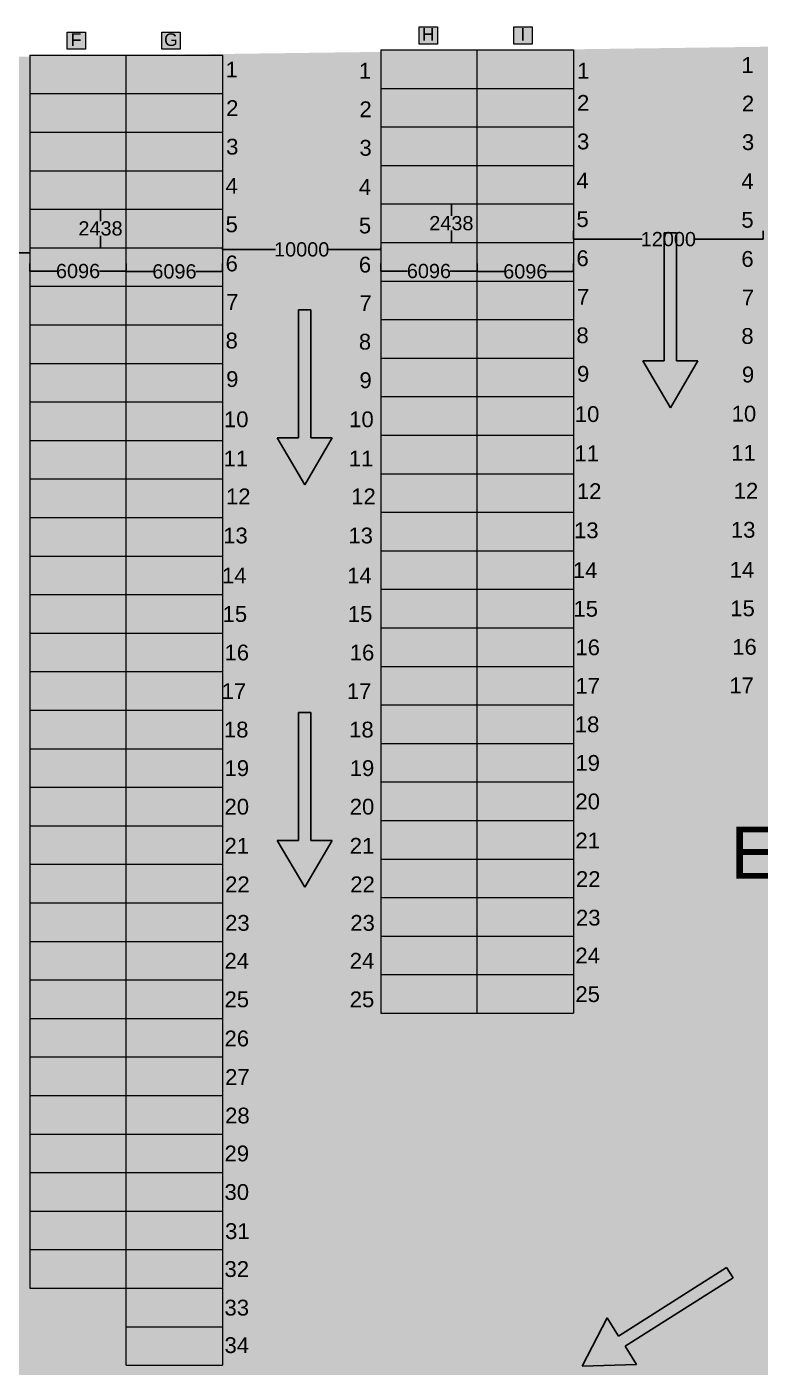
# Model space of a CAD drawing. Header units: inches. Extents: x -1774894 to -657573, y 144736 to 934842.
# Drawn here: x -1109104 to -1062720, y 592973 to 677779 of the extents above; entities that cross this region are included whole.
import ezdxf

# ---------------------------------------------------------------- set-up
doc = ezdxf.new("R2010")
doc.units = ezdxf.units.IN
doc.header["$MEASUREMENT"] = 0
doc.layers.add('A-ANNO-TEXT', color=7, linetype='Continuous')
doc.layers.add('siding cl', color=7, linetype='Continuous')
for name, color, linetype, lineweight in [('Container', 5, 'Continuous', 9), ('grid', 7, 'Continuous', 18), ('IR PROP. DETAILS', 190, 'Continuous', 0)]:
    doc.layers.add(name, color=color, linetype=linetype, lineweight=lineweight)
doc.styles.add('ARIAL', font='arial.ttf')
doc.styles.get("Standard").update_dxf_attribs({"font": 'arial.ttf'})
doc.dimstyles.get("Standard").update_dxf_attribs({"dimtxt": 0.18, "dimasz": 0.18, "dimexe": 0.18, "dimexo": 0.0625, "dimgap": 0.09, "dimtad": 0, "dimtih": 1, "dimtoh": 1, "dimdec": 4, "dimzin": 0, "dimdsep": 46, "dimtxsty": 'Standard', "dimcen": 0.09, "dimadec": 0, "dimazin": 0, "dimtfac": 1, "dimtdec": 4, "dimtofl": 0, "dimtmove": 0, "dimatfit": 3, "dimfxl": 1, "dimtolj": 1, "dimtzin": 0, "dimarcsym": 0})

# ---------------------------------------------------------------- blocks, each defined once
blk = doc.blocks.new('XZCZXDC')
at = {"layer": 'IR PROP. DETAILS'}
h = blk.add_hatch(color=256, dxfattribs=at)
h.set_gradient(color1=(96, 92, 93), color2=(117, 112, 114), one_color=1, tint=0.45, name='CYLINDER')
h.paths.add_polyline_path([(-17331, 724408), (-17331, 723057), (-25422, 723057), (-25422, 722286), (-17331, 722286), (-17331, 720935), (-14360, 722671)])
at = {"layer": 'siding cl'}
for p, q in [((-17331, 724408), (-17331, 723057)), ((-17331, 723057), (-25422, 723057)), ((-25422, 723057), (-25422, 722286)), ((-17331, 722286), (-25422, 722286)), ((-17331, 720935), (-17331, 722286))]:
    blk.add_line(p, q, dxfattribs=at)
for points in [[(-17331, 724408), (-14360, 722671)], [(-17331, 720935), (-14360, 722671)]]:
    blk.add_lwpolyline(points, dxfattribs=at)
blk = doc.blocks.new('*D652')
at = {"layer": 'Defpoints', "color": 0}
for p in [(-1118911, 663469), (-1108911, 663469), (-1108911, 663469)]:
    blk.add_point(p, dxfattribs=at)
at = {"layer": 'grid', "color": 0, "lineweight": -2}
for p, q in [((-1118911, 663469), (-1118911, 663469)), ((-1108911, 663469), (-1108911, 663469))]:
    blk.add_line(p, q, dxfattribs=at)
at = {"layer": 'grid', "lineweight": -2}
for p, q in [((-1118911, 663469), (-1115561, 663469)), ((-1108911, 663469), (-1112262, 663469))]:
    blk.add_line(p, q, dxfattribs=at)
at = {"layer": 'grid'}
for points in [[(-1118911, 663469), (-1118911, 663469), (-1118911, 663469)], [(-1108911, 663469), (-1108911, 663469), (-1108911, 663469)]]:
    blk.add_solid(points, dxfattribs=at)
at = {"layer": 'grid', "insert": (-1113911, 663469), "char_height": 900, "attachment_point": 5}
blk.add_mtext('\\A1;10000', dxfattribs=at)
blk = doc.blocks.new('*D653')
at = {"layer": 'Defpoints', "color": 0}
for p in [(-1108911, 662800), (-1102815, 662800), (-1102815, 662323)]:
    blk.add_point(p, dxfattribs=at)
at = {"layer": 'grid', "color": 0, "lineweight": -2}
for p, q in [((-1108911, 662800), (-1108911, 662323)), ((-1102815, 662800), (-1102815, 662323))]:
    blk.add_line(p, q, dxfattribs=at)
at = {"layer": 'grid', "lineweight": -2}
for p, q in [((-1108911, 662323), (-1107209, 662323)), ((-1102815, 662323), (-1104517, 662323))]:
    blk.add_line(p, q, dxfattribs=at)
at = {"layer": 'grid'}
for points in [[(-1108911, 662323), (-1108911, 662323), (-1108911, 662323)], [(-1102815, 662323), (-1102815, 662323), (-1102815, 662323)]]:
    blk.add_solid(points, dxfattribs=at)
at = {"layer": 'grid', "insert": (-1105863, 662323), "char_height": 900, "attachment_point": 5}
blk.add_mtext('\\A1;6096', dxfattribs=at)
blk = doc.blocks.new('*D654')
at = {"layer": 'Defpoints', "color": 0}
for p in [(-1102815, 662800), (-1096719, 662800), (-1096719, 662299)]:
    blk.add_point(p, dxfattribs=at)
at = {"layer": 'grid', "color": 0, "lineweight": -2}
for p, q in [((-1102815, 662800), (-1102815, 662299)), ((-1096719, 662800), (-1096719, 662299))]:
    blk.add_line(p, q, dxfattribs=at)
at = {"layer": 'grid', "lineweight": -2}
for p, q in [((-1102815, 662299), (-1101113, 662299)), ((-1096719, 662299), (-1098421, 662299))]:
    blk.add_line(p, q, dxfattribs=at)
at = {"layer": 'grid'}
for points in [[(-1102815, 662299), (-1102815, 662299), (-1102815, 662299)], [(-1096719, 662299), (-1096719, 662299), (-1096719, 662299)]]:
    blk.add_solid(points, dxfattribs=at)
at = {"layer": 'grid', "insert": (-1099767, 662299), "char_height": 900, "attachment_point": 5}
blk.add_mtext('\\A1;6096', dxfattribs=at)
blk = doc.blocks.new('*D655')
at = {"layer": 'Defpoints', "color": 0}
for p in [(-1104444, 666238), (-1104444, 666238), (-1104444, 663800)]:
    blk.add_point(p, dxfattribs=at)
at = {"layer": 'grid', "color": 0, "lineweight": -2}
for p, q in [((-1104444, 666238), (-1104444, 666238)), ((-1104444, 663800), (-1104444, 663800))]:
    blk.add_line(p, q, dxfattribs=at)
at = {"layer": 'grid', "lineweight": -2}
for p, q in [((-1104444, 666238), (-1104444, 665479)), ((-1104444, 663800), (-1104444, 664559))]:
    blk.add_line(p, q, dxfattribs=at)
at = {"layer": 'grid'}
for points in [[(-1104444, 666238), (-1104444, 666238), (-1104444, 666238)], [(-1104444, 663800), (-1104444, 663800), (-1104444, 663800)]]:
    blk.add_solid(points, dxfattribs=at)
at = {"layer": 'grid', "insert": (-1104444, 665019), "char_height": 900, "attachment_point": 5}
blk.add_mtext('\\A1;2438', dxfattribs=at)
blk = doc.blocks.new('*D656')
at = {"layer": 'Defpoints', "color": 0}
for p in [(-1096719, 663800), (-1086719, 663800), (-1086719, 663690)]:
    blk.add_point(p, dxfattribs=at)
at = {"layer": 'grid', "color": 0, "lineweight": -2}
for p, q in [((-1096719, 663800), (-1096719, 663690)), ((-1086719, 663800), (-1086719, 663690))]:
    blk.add_line(p, q, dxfattribs=at)
at = {"layer": 'grid', "lineweight": -2}
for p, q in [((-1096719, 663690), (-1093369, 663690)), ((-1086719, 663690), (-1090070, 663690))]:
    blk.add_line(p, q, dxfattribs=at)
at = {"layer": 'grid'}
for points in [[(-1096719, 663690), (-1096719, 663690), (-1096719, 663690)], [(-1086719, 663690), (-1086719, 663690), (-1086719, 663690)]]:
    blk.add_solid(points, dxfattribs=at)
at = {"layer": 'grid', "insert": (-1091719, 663690), "char_height": 900, "attachment_point": 5}
blk.add_mtext('\\A1;10000', dxfattribs=at)
blk = doc.blocks.new('*D657')
at = {"layer": 'Defpoints', "color": 0}
for p in [(-1086719, 662800), (-1080623, 662800), (-1080623, 662323)]:
    blk.add_point(p, dxfattribs=at)
at = {"layer": 'grid', "color": 0, "lineweight": -2}
for p, q in [((-1086719, 662800), (-1086719, 662323)), ((-1080623, 662800), (-1080623, 662323))]:
    blk.add_line(p, q, dxfattribs=at)
at = {"layer": 'grid', "lineweight": -2}
for p, q in [((-1086719, 662323), (-1085017, 662323)), ((-1080623, 662323), (-1082325, 662323))]:
    blk.add_line(p, q, dxfattribs=at)
at = {"layer": 'grid'}
for points in [[(-1086719, 662323), (-1086719, 662323), (-1086719, 662323)], [(-1080623, 662323), (-1080623, 662323), (-1080623, 662323)]]:
    blk.add_solid(points, dxfattribs=at)
at = {"layer": 'grid', "insert": (-1083671, 662323), "char_height": 900, "attachment_point": 5}
blk.add_mtext('\\A1;6096', dxfattribs=at)
blk = doc.blocks.new('*D658')
at = {"layer": 'Defpoints', "color": 0}
for p in [(-1080623, 662800), (-1074527, 662800), (-1074527, 662299)]:
    blk.add_point(p, dxfattribs=at)
at = {"layer": 'grid', "color": 0, "lineweight": -2}
for p, q in [((-1080623, 662800), (-1080623, 662299)), ((-1074527, 662800), (-1074527, 662299))]:
    blk.add_line(p, q, dxfattribs=at)
at = {"layer": 'grid', "lineweight": -2}
for p, q in [((-1080623, 662299), (-1078921, 662299)), ((-1074527, 662299), (-1076229, 662299))]:
    blk.add_line(p, q, dxfattribs=at)
at = {"layer": 'grid'}
for points in [[(-1080623, 662299), (-1080623, 662299), (-1080623, 662299)], [(-1074527, 662299), (-1074527, 662299), (-1074527, 662299)]]:
    blk.add_solid(points, dxfattribs=at)
at = {"layer": 'grid', "insert": (-1077575, 662299), "char_height": 900, "attachment_point": 5}
blk.add_mtext('\\A1;6096', dxfattribs=at)
blk = doc.blocks.new('*D659')
at = {"layer": 'Defpoints', "color": 0}
for p in [(-1082252, 666569), (-1082252, 666569), (-1082252, 664131)]:
    blk.add_point(p, dxfattribs=at)
at = {"layer": 'grid', "color": 0, "lineweight": -2}
for p, q in [((-1082252, 666569), (-1082252, 666569)), ((-1082252, 664131), (-1082252, 664131))]:
    blk.add_line(p, q, dxfattribs=at)
at = {"layer": 'grid', "lineweight": -2}
for p, q in [((-1082252, 666568), (-1082252, 665810)), ((-1082252, 664131), (-1082252, 664890))]:
    blk.add_line(p, q, dxfattribs=at)
at = {"layer": 'grid'}
for points in [[(-1082252, 666568), (-1082252, 666568), (-1082252, 666569)], [(-1082252, 664131), (-1082252, 664131), (-1082252, 664131)]]:
    blk.add_solid(points, dxfattribs=at)
at = {"layer": 'grid', "insert": (-1082252, 665350), "char_height": 900, "attachment_point": 5}
blk.add_mtext('\\A1;2438', dxfattribs=at)
blk = doc.blocks.new('*D660')
at = {"layer": 'Defpoints', "color": 0}
for p in [(-1074527, 664879), (-1062527, 664879), (-1062527, 664341)]:
    blk.add_point(p, dxfattribs=at)
at = {"layer": 'grid', "color": 0, "lineweight": -2}
for p, q in [((-1074527, 664879), (-1074527, 664341)), ((-1062527, 664879), (-1062527, 664341))]:
    blk.add_line(p, q, dxfattribs=at)
at = {"layer": 'grid', "lineweight": -2}
for p, q in [((-1074527, 664341), (-1070177, 664341)), ((-1062527, 664341), (-1066878, 664341))]:
    blk.add_line(p, q, dxfattribs=at)
at = {"layer": 'grid'}
for points in [[(-1074527, 664341), (-1074527, 664341), (-1074527, 664341)], [(-1062527, 664341), (-1062527, 664341), (-1062527, 664341)]]:
    blk.add_solid(points, dxfattribs=at)
at = {"layer": 'grid', "insert": (-1068527, 664341), "char_height": 900, "attachment_point": 5}
blk.add_mtext('\\A1;12000', dxfattribs=at)

msp = doc.modelspace()

# ---------------------------------------------------------------- hatches: boundary and pattern name
at = {"layer": 'Container'}
h = msp.add_hatch(color=256, dxfattribs=at)
h.set_gradient(color1=(158, 158, 255), color2=(173, 173, 255), one_color=1, tint=0.84, name='CYLINDER')
h.paths.add_polyline_path([(-1102815.226, 675989.865), (-1108911.226, 675989.865), (-1108911.226, 673551.865), (-1102815.226, 673551.865)])
h.paths.add_polyline_path([(-1096719.226, 675989.865), (-1102815.226, 675989.865), (-1102815.226, 673551.865), (-1096719.226, 673551.865)])
h.paths.add_polyline_path([(-1096719.226, 673551.865), (-1102815.226, 673551.865), (-1102815.226, 671113.865), (-1096719.226, 671113.865)])
h.paths.add_polyline_path([(-1102815.226, 673551.865), (-1108911.226, 673551.865), (-1108911.226, 671113.865), (-1102815.226, 671113.865)])
h.paths.add_polyline_path([(-1102815.226, 671113.865), (-1108911.226, 671113.865), (-1108911.226, 668675.865), (-1102815.226, 668675.865)])
h.paths.add_polyline_path([(-1096719.226, 671113.865), (-1102815.226, 671113.865), (-1102815.226, 668675.865), (-1096719.226, 668675.865)])
h.paths.add_polyline_path([(-1096719.226, 666237.865), (-1102815.226, 666237.865), (-1102815.226, 663799.865), (-1096719.226, 663799.865)])
h.paths.add_polyline_path([(-1096719.226, 668675.865), (-1102815.226, 668675.865), (-1102815.226, 666237.865), (-1096719.226, 666237.865)])
h.paths.add_polyline_path([(-1102815.226, 668675.865), (-1108911.226, 668675.865), (-1108911.226, 666237.865), (-1102815.226, 666237.865)])
h.paths.add_polyline_path([(-1102815.226, 663799.865), (-1108911.226, 663799.865), (-1108911.226, 661361.865), (-1102815.226, 661361.865)])
h.paths.add_polyline_path([(-1096719.226, 663799.865), (-1102815.226, 663799.865), (-1102815.226, 661361.865), (-1096719.226, 661361.865)])
h.paths.add_polyline_path([(-1102815.226, 666237.865), (-1108911.226, 666237.865), (-1108911.226, 663799.865), (-1102815.226, 663799.865)])
h.paths.add_polyline_path([(-1102815.226, 661361.865), (-1108911.226, 661361.865), (-1108911.226, 658923.865), (-1102815.226, 658923.865)])
h.paths.add_polyline_path([(-1096719.226, 661361.865), (-1102815.226, 661361.865), (-1102815.226, 658923.865), (-1096719.226, 658923.865)])
h.paths.add_polyline_path([(-1096719.226, 658923.865), (-1102815.226, 658923.865), (-1102815.226, 656485.865), (-1096719.226, 656485.865)])
h.paths.add_polyline_path([(-1102815.226, 658923.865), (-1108911.226, 658923.865), (-1108911.226, 656485.865), (-1102815.226, 656485.865)])
h.paths.add_polyline_path([(-1102815.226, 656485.865), (-1108911.226, 656485.865), (-1108911.226, 654047.865), (-1102815.226, 654047.865)])
h.paths.add_polyline_path([(-1096719.226, 656485.865), (-1102815.226, 656485.865), (-1102815.226, 654047.865), (-1096719.226, 654047.865)])
h.paths.add_polyline_path([(-1096719.226, 651609.865), (-1102815.226, 651609.865), (-1102815.226, 649171.865), (-1096719.226, 649171.865)])
h.paths.add_polyline_path([(-1102815.226, 654047.865), (-1108911.226, 654047.865), (-1108911.226, 651609.865), (-1102815.226, 651609.865)])
h.paths.add_polyline_path([(-1096719.226, 654047.865), (-1102815.226, 654047.865), (-1102815.226, 651609.865), (-1096719.226, 651609.865)])
h.paths.add_polyline_path([(-1102815.226, 651609.865), (-1108911.226, 651609.865), (-1108911.226, 649171.865), (-1102815.226, 649171.865)])
h.paths.add_polyline_path([(-1102815.226, 649171.865), (-1108911.226, 649171.865), (-1108911.226, 646733.865), (-1102815.226, 646733.865)])
h.paths.add_polyline_path([(-1096719.226, 649171.865), (-1102815.226, 649171.865), (-1102815.226, 646733.865), (-1096719.226, 646733.865)])
h.paths.add_polyline_path([(-1096719.226, 646733.865), (-1102815.226, 646733.865), (-1102815.226, 644295.865), (-1096719.226, 644295.865)])
h.paths.add_polyline_path([(-1102815.226, 646733.865), (-1108911.226, 646733.865), (-1108911.226, 644295.865), (-1102815.226, 644295.865)])
h.paths.add_polyline_path([(-1102815.226, 644295.865), (-1108911.226, 644295.865), (-1108911.226, 641857.865), (-1102815.226, 641857.865)])
h.paths.add_polyline_path([(-1096719.226, 644295.865), (-1102815.226, 644295.865), (-1102815.226, 641857.865), (-1096719.226, 641857.865)])
h.paths.add_polyline_path([(-1096719.226, 641857.865), (-1102815.226, 641857.865), (-1102815.226, 639419.865), (-1096719.226, 639419.865)])
h.paths.add_polyline_path([(-1102815.226, 641857.865), (-1108911.226, 641857.865), (-1108911.226, 639419.865), (-1102815.226, 639419.865)])
h.paths.add_polyline_path([(-1102815.226, 639419.865), (-1108911.226, 639419.865), (-1108911.226, 636981.865), (-1102815.226, 636981.865)])
h.paths.add_polyline_path([(-1096719.226, 639419.865), (-1102815.226, 639419.865), (-1102815.226, 636981.865), (-1096719.226, 636981.865)])
h.paths.add_polyline_path([(-1096719.226, 636981.865), (-1102815.226, 636981.865), (-1102815.226, 634543.865), (-1096719.226, 634543.865)])
h.paths.add_polyline_path([(-1102815.226, 636981.865), (-1108911.226, 636981.865), (-1108911.226, 634543.865), (-1102815.226, 634543.865)])
h.paths.add_polyline_path([(-1102815.226, 634543.865), (-1108911.226, 634543.865), (-1108911.226, 632105.865), (-1102815.226, 632105.865)])
h.paths.add_polyline_path([(-1096719.226, 634543.865), (-1102815.226, 634543.865), (-1102815.226, 632105.865), (-1096719.226, 632105.865)])
h.paths.add_polyline_path([(-1096719.226, 632105.865), (-1102815.226, 632105.865), (-1102815.226, 629667.865), (-1096719.226, 629667.865)])
h.paths.add_polyline_path([(-1102815.226, 632105.865), (-1108911.226, 632105.865), (-1108911.226, 629667.865), (-1102815.226, 629667.865)])
h.paths.add_polyline_path([(-1102815.226, 629667.865), (-1108911.226, 629667.865), (-1108911.226, 627229.865), (-1102815.226, 627229.865)])
h.paths.add_polyline_path([(-1096719.226, 629667.865), (-1102815.226, 629667.865), (-1102815.226, 627229.865), (-1096719.226, 627229.865)])
h.paths.add_polyline_path([(-1096719.226, 627229.865), (-1102815.226, 627229.865), (-1102815.226, 624791.865), (-1096719.226, 624791.865)])
h.paths.add_polyline_path([(-1102815.226, 627229.865), (-1108911.226, 627229.865), (-1108911.226, 624791.865), (-1102815.226, 624791.865)])
h.paths.add_polyline_path([(-1102815.226, 624791.865), (-1108911.226, 624791.865), (-1108911.226, 622353.865), (-1102815.226, 622353.865)])
h.paths.add_polyline_path([(-1096719.226, 624791.865), (-1102815.226, 624791.865), (-1102815.226, 622353.865), (-1096719.226, 622353.865)])
h.paths.add_polyline_path([(-1096719.226, 619915.865), (-1102815.226, 619915.865), (-1102815.226, 617477.865), (-1096719.226, 617477.865)])
h.paths.add_polyline_path([(-1096719.226, 622353.865), (-1102815.226, 622353.865), (-1102815.226, 619915.865), (-1096719.226, 619915.865)])
h.paths.add_polyline_path([(-1102815.226, 622353.865), (-1108911.226, 622353.865), (-1108911.226, 619915.865), (-1102815.226, 619915.865)])
h.paths.add_polyline_path([(-1102815.226, 619915.865), (-1108911.226, 619915.865), (-1108911.226, 617477.865), (-1102815.226, 617477.865)])
h.paths.add_polyline_path([(-1102815.226, 617477.865), (-1108911.226, 617477.865), (-1108911.226, 615039.865), (-1102815.226, 615039.865)])
h.paths.add_polyline_path([(-1096719.226, 617477.865), (-1102815.226, 617477.865), (-1102815.226, 615039.865), (-1096719.226, 615039.865)])
h.paths.add_polyline_path([(-1096719.226, 615039.865), (-1102815.226, 615039.865), (-1102815.226, 612601.865), (-1096719.226, 612601.865)])
h.paths.add_polyline_path([(-1102815.226, 615039.865), (-1108911.226, 615039.865), (-1108911.226, 612601.865), (-1102815.226, 612601.865)])
h.paths.add_polyline_path([(-1102815.226, 612601.865), (-1108911.226, 612601.865), (-1108911.226, 610163.865), (-1102815.226, 610163.865)])
h.paths.add_polyline_path([(-1096719.226, 612601.865), (-1102815.226, 612601.865), (-1102815.226, 610163.865), (-1096719.226, 610163.865)])
h.paths.add_polyline_path([(-1096719.226, 610163.865), (-1102815.226, 610163.865), (-1102815.226, 607725.865), (-1096719.226, 607725.865)])
h.paths.add_polyline_path([(-1102815.226, 610163.865), (-1108911.226, 610163.865), (-1108911.226, 607725.865), (-1102815.226, 607725.865)])
h.paths.add_polyline_path([(-1102815.226, 607725.865), (-1108911.226, 607725.865), (-1108911.226, 605287.865), (-1102815.226, 605287.865)])
h.paths.add_polyline_path([(-1096719.226, 607725.865), (-1102815.226, 607725.865), (-1102815.226, 605287.865), (-1096719.226, 605287.865)])
h.paths.add_polyline_path([(-1096719.226, 605287.865), (-1102815.226, 605287.865), (-1102815.226, 602849.865), (-1096719.226, 602849.865)])
h.paths.add_polyline_path([(-1102815.226, 605287.865), (-1108911.226, 605287.865), (-1108911.226, 602849.865), (-1102815.226, 602849.865)])
h.paths.add_polyline_path([(-1102815.226, 602849.865), (-1108911.226, 602849.865), (-1108911.226, 600411.865), (-1102815.226, 600411.865)])
h.paths.add_polyline_path([(-1096719.226, 602849.865), (-1102815.226, 602849.865), (-1102815.226, 600411.865), (-1096719.226, 600411.865)])
h.paths.add_polyline_path([(-1096719.226, 600411.865), (-1102815.226, 600411.865), (-1102815.226, 597973.865), (-1096719.226, 597973.865)])
h.paths.add_polyline_path([(-1102815.226, 600411.865), (-1108911.226, 600411.865), (-1108911.226, 597973.865), (-1102815.226, 597973.865)])
h.paths.add_polyline_path([(-1096719.226, 597973.865), (-1102815.226, 597973.865), (-1102815.226, 595535.865), (-1096719.226, 595535.865)])
h.paths.add_polyline_path([(-1096719.226, 595535.865), (-1102815.226, 595535.865), (-1102815.226, 593097.865), (-1096719.226, 593097.865)])
h = msp.add_hatch(color=256, dxfattribs=at)
h.set_gradient(color1=(158, 158, 255), color2=(173, 173, 255), one_color=1, tint=0.84, name='CYLINDER')
h.paths.add_polyline_path([(-1080623.226, 676320.485), (-1086719.226, 676320.485), (-1086719.226, 673882.485), (-1080623.226, 673882.485)])
h.paths.add_polyline_path([(-1074527.226, 676320.485), (-1080623.226, 676320.485), (-1080623.226, 673882.485), (-1074527.226, 673882.485)])
h.paths.add_polyline_path([(-1074527.226, 673882.485), (-1080623.226, 673882.485), (-1080623.226, 671444.485), (-1074527.226, 671444.485)])
h.paths.add_polyline_path([(-1080623.226, 673882.485), (-1086719.226, 673882.485), (-1086719.226, 671444.485), (-1080623.226, 671444.485)])
h.paths.add_polyline_path([(-1080623.226, 671444.485), (-1086719.226, 671444.485), (-1086719.226, 669006.485), (-1080623.226, 669006.485)])
h.paths.add_polyline_path([(-1074527.226, 671444.485), (-1080623.226, 671444.485), (-1080623.226, 669006.485), (-1074527.226, 669006.485)])
h.paths.add_polyline_path([(-1074527.226, 666568.485), (-1080623.226, 666568.485), (-1080623.226, 664130.485), (-1074527.226, 664130.485)])
h.paths.add_polyline_path([(-1074527.226, 669006.485), (-1080623.226, 669006.485), (-1080623.226, 666568.485), (-1074527.226, 666568.485)])
h.paths.add_polyline_path([(-1080623.226, 669006.485), (-1086719.226, 669006.485), (-1086719.226, 666568.485), (-1080623.226, 666568.485)])
h.paths.add_polyline_path([(-1080623.226, 664130.485), (-1086719.226, 664130.485), (-1086719.226, 661692.485), (-1080623.226, 661692.485)])
h.paths.add_polyline_path([(-1074527.226, 664130.485), (-1080623.226, 664130.485), (-1080623.226, 661692.485), (-1074527.226, 661692.485)])
h.paths.add_polyline_path([(-1080623.226, 666568.485), (-1086719.226, 666568.485), (-1086719.226, 664130.485), (-1080623.226, 664130.485)])
h.paths.add_polyline_path([(-1080623.226, 661692.485), (-1086719.226, 661692.485), (-1086719.226, 659254.485), (-1080623.226, 659254.485)])
h.paths.add_polyline_path([(-1074527.226, 661692.485), (-1080623.226, 661692.485), (-1080623.226, 659254.485), (-1074527.226, 659254.485)])
h.paths.add_polyline_path([(-1074527.226, 659254.485), (-1080623.226, 659254.485), (-1080623.226, 656816.485), (-1074527.226, 656816.485)])
h.paths.add_polyline_path([(-1080623.226, 659254.485), (-1086719.226, 659254.485), (-1086719.226, 656816.485), (-1080623.226, 656816.485)])
h.paths.add_polyline_path([(-1080623.226, 656816.485), (-1086719.226, 656816.485), (-1086719.226, 654378.485), (-1080623.226, 654378.485)])
h.paths.add_polyline_path([(-1074527.226, 656816.485), (-1080623.226, 656816.485), (-1080623.226, 654378.485), (-1074527.226, 654378.485)])
h.paths.add_polyline_path([(-1074527.226, 651940.485), (-1080623.226, 651940.485), (-1080623.226, 649502.485), (-1074527.226, 649502.485)])
h.paths.add_polyline_path([(-1080623.226, 654378.485), (-1086719.226, 654378.485), (-1086719.226, 651940.485), (-1080623.226, 651940.485)])
h.paths.add_polyline_path([(-1074527.226, 654378.485), (-1080623.226, 654378.485), (-1080623.226, 651940.485), (-1074527.226, 651940.485)])
h.paths.add_polyline_path([(-1080623.226, 651940.485), (-1086719.226, 651940.485), (-1086719.226, 649502.485), (-1080623.226, 649502.485)])
h.paths.add_polyline_path([(-1080623.226, 649502.485), (-1086719.226, 649502.485), (-1086719.226, 647064.485), (-1080623.226, 647064.485)])
h.paths.add_polyline_path([(-1074527.226, 649502.485), (-1080623.226, 649502.485), (-1080623.226, 647064.485), (-1074527.226, 647064.485)])
h.paths.add_polyline_path([(-1074527.226, 647064.485), (-1080623.226, 647064.485), (-1080623.226, 644626.485), (-1074527.226, 644626.485)])
h.paths.add_polyline_path([(-1080623.226, 647064.485), (-1086719.226, 647064.485), (-1086719.226, 644626.485), (-1080623.226, 644626.485)])
h.paths.add_polyline_path([(-1080623.226, 644626.485), (-1086719.226, 644626.485), (-1086719.226, 642188.485), (-1080623.226, 642188.485)])
h.paths.add_polyline_path([(-1074527.226, 644626.485), (-1080623.226, 644626.485), (-1080623.226, 642188.485), (-1074527.226, 642188.485)])
h.paths.add_polyline_path([(-1074527.226, 642188.485), (-1080623.226, 642188.485), (-1080623.226, 639750.485), (-1074527.226, 639750.485)])
h.paths.add_polyline_path([(-1080623.226, 642188.485), (-1086719.226, 642188.485), (-1086719.226, 639750.485), (-1080623.226, 639750.485)])
h.paths.add_polyline_path([(-1080623.226, 639750.485), (-1086719.226, 639750.485), (-1086719.226, 637312.485), (-1080623.226, 637312.485)])
h.paths.add_polyline_path([(-1074527.226, 639750.485), (-1080623.226, 639750.485), (-1080623.226, 637312.485), (-1074527.226, 637312.485)])
h.paths.add_polyline_path([(-1074527.226, 637312.485), (-1080623.226, 637312.485), (-1080623.226, 634874.485), (-1074527.226, 634874.485)])
h.paths.add_polyline_path([(-1080623.226, 637312.485), (-1086719.226, 637312.485), (-1086719.226, 634874.485), (-1080623.226, 634874.485)])
h.paths.add_polyline_path([(-1080623.226, 634874.485), (-1086719.226, 634874.485), (-1086719.226, 632436.485), (-1080623.226, 632436.485)])
h.paths.add_polyline_path([(-1074527.226, 634874.485), (-1080623.226, 634874.485), (-1080623.226, 632436.485), (-1074527.226, 632436.485)])
h.paths.add_polyline_path([(-1074527.226, 632436.485), (-1080623.226, 632436.485), (-1080623.226, 629998.485), (-1074527.226, 629998.485)])
h.paths.add_polyline_path([(-1080623.226, 632436.485), (-1086719.226, 632436.485), (-1086719.226, 629998.485), (-1080623.226, 629998.485)])
h.paths.add_polyline_path([(-1080623.226, 629998.485), (-1086719.226, 629998.485), (-1086719.226, 627560.485), (-1080623.226, 627560.485)])
h.paths.add_polyline_path([(-1074527.226, 629998.485), (-1080623.226, 629998.485), (-1080623.226, 627560.485), (-1074527.226, 627560.485)])
h.paths.add_polyline_path([(-1074527.226, 627560.485), (-1080623.226, 627560.485), (-1080623.226, 625122.485), (-1074527.226, 625122.485)])
h.paths.add_polyline_path([(-1080623.226, 627560.485), (-1086719.226, 627560.485), (-1086719.226, 625122.485), (-1080623.226, 625122.485)])
h.paths.add_polyline_path([(-1080623.226, 625122.485), (-1086719.226, 625122.485), (-1086719.226, 622684.485), (-1080623.226, 622684.485)])
h.paths.add_polyline_path([(-1074527.226, 625122.485), (-1080623.226, 625122.485), (-1080623.226, 622684.485), (-1074527.226, 622684.485)])
h.paths.add_polyline_path([(-1074527.226, 620246.485), (-1080623.226, 620246.485), (-1080623.226, 617808.485), (-1074527.226, 617808.485)])
h.paths.add_polyline_path([(-1074527.226, 622684.485), (-1080623.226, 622684.485), (-1080623.226, 620246.485), (-1074527.226, 620246.485)])
h.paths.add_polyline_path([(-1080623.226, 622684.485), (-1086719.226, 622684.485), (-1086719.226, 620246.485), (-1080623.226, 620246.485)])
h.paths.add_polyline_path([(-1080623.226, 620246.485), (-1086719.226, 620246.485), (-1086719.226, 617808.485), (-1080623.226, 617808.485)])
h.paths.add_polyline_path([(-1080623.226, 617808.485), (-1086719.226, 617808.485), (-1086719.226, 615370.485), (-1080623.226, 615370.485)])
h.paths.add_polyline_path([(-1074527.226, 617808.485), (-1080623.226, 617808.485), (-1080623.226, 615370.485), (-1074527.226, 615370.485)])
at = {"layer": 'grid'}
h = msp.add_hatch(color=256, dxfattribs=at)
h.set_gradient(color1=(207, 197, 84), color2=(211, 202, 100), one_color=1, tint=0.61, name='CYLINDER')
h.paths.add_polyline_path([(-1083133.698, 677778.631), (-1084290.78, 677778.631), (-1084290.78, 676689.3), (-1083133.698, 676689.3)])
h = msp.add_hatch(color=256, dxfattribs=at)
h.set_gradient(color1=(207, 197, 84), color2=(211, 202, 100), one_color=1, tint=0.61, name='CYLINDER')
h.paths.add_polyline_path([(-1077138.061, 677778.631), (-1078295.144, 677778.631), (-1078295.144, 676689.3), (-1077138.061, 676689.3)])
h = msp.add_hatch(color=256, dxfattribs=at)
h.set_gradient(color1=(207, 197, 84), color2=(211, 202, 100), one_color=1, tint=0.61, name='CYLINDER')
h.paths.add_polyline_path([(-1105398.898, 677448.01), (-1106555.98, 677448.01), (-1106555.98, 676358.679), (-1105398.898, 676358.679)])
h = msp.add_hatch(color=256, dxfattribs=at)
h.set_gradient(color1=(207, 197, 84), color2=(211, 202, 100), one_color=1, tint=0.61, name='CYLINDER')
h.paths.add_polyline_path([(-1099403.25, 677448.01), (-1100560.332, 677448.01), (-1100560.332, 676358.679), (-1099403.25, 676358.679)])
at = {"layer": 'IR PROP. DETAILS', "true_color": 0xcccd9d}
h = msp.add_hatch(color=9, dxfattribs=at)
h.set_gradient(color1=(232, 232, 201), color2=(211, 211, 151), one_color=1, tint=0.71, name='CYLINDER')
h.paths.add_polyline_path([(-989509.348, 636175.661), (-1035869.461, 607341.861), (-1112483.167, 563612.973), (-1112928.318, 564302.576), (-1119960.46, 559763.206), (-1134672.5, 582447.582, 0.149158976), (-1146911.083, 590329.352, -0.0208435), (-1152268.854, 592750.066, -0.047348013), (-1156411.761, 595351.312, -0.069359956), (-1163162.509, 604333.896, -0.061170062), (-1168766.587, 614369.292), (-1169473.433, 618464.943), (-1169410.129, 675089.084), (-989503.13, 677488.635)])

# ---------------------------------------------------------------- linework, layer by layer
at = {"layer": 'Container'}
for p, q in [((-1108911.226, 675989.865), (-1108911.226, 597973.865)), ((-1108911.226, 675989.865), (-1096719.226, 675989.865)), ((-1102815.226, 593097.865), (-1102815.226, 675989.865)), ((-1096719.226, 675989.865), (-1096719.226, 593097.865)), ((-1086719.226, 676320.485), (-1086719.226, 615370.485)), ((-1086719.226, 676320.485), (-1074527.226, 676320.485)), ((-1080623.226, 615370.485), (-1080623.226, 676320.485)), ((-1074527.226, 676320.485), (-1074527.226, 615370.485)), ((-1108911.226, 673551.865), (-1096719.226, 673551.865)), ((-1086719.226, 673882.485), (-1074527.226, 673882.485)), ((-1108911.226, 671113.865), (-1096719.226, 671113.865)), ((-1086719.226, 671444.485), (-1074527.226, 671444.485)), ((-1108911.226, 668675.865), (-1096719.226, 668675.865)), ((-1086719.226, 669006.485), (-1074527.226, 669006.485)), ((-1108911.226, 666237.865), (-1096719.226, 666237.865)), ((-1086719.226, 666568.485), (-1074527.226, 666568.485)), ((-1086719.226, 664130.485), (-1074527.226, 664130.485)), ((-1108911.226, 663799.865), (-1096719.226, 663799.865)), ((-1086719.226, 661692.485), (-1074527.226, 661692.485)), ((-1108911.226, 661361.865), (-1096719.226, 661361.865)), ((-1086719.226, 659254.485), (-1074527.226, 659254.485)), ((-1108911.226, 658923.865), (-1096719.226, 658923.865)), ((-1108911.226, 656485.865), (-1096719.226, 656485.865)), ((-1086719.226, 656816.485), (-1074527.226, 656816.485)), ((-1108911.226, 654047.865), (-1096719.226, 654047.865)), ((-1086719.226, 654378.485), (-1074527.226, 654378.485)), ((-1108911.226, 651609.865), (-1096719.226, 651609.865)), ((-1086719.226, 651940.485), (-1074527.226, 651940.485)), ((-1108911.226, 649171.865), (-1096719.226, 649171.865)), ((-1086719.226, 649502.485), (-1074527.226, 649502.485)), ((-1108911.226, 646733.865), (-1096719.226, 646733.865)), ((-1086719.226, 647064.485), (-1074527.226, 647064.485)), ((-1086719.226, 644626.485), (-1074527.226, 644626.485)), ((-1108911.226, 644295.865), (-1096719.226, 644295.865)), ((-1086719.226, 642188.485), (-1074527.226, 642188.485)), ((-1108911.226, 641857.865), (-1096719.226, 641857.865)), ((-1086719.226, 639750.485), (-1074527.226, 639750.485)), ((-1108911.226, 639419.865), (-1096719.226, 639419.865)), ((-1108911.226, 636981.865), (-1096719.226, 636981.865)), ((-1086719.226, 637312.485), (-1074527.226, 637312.485)), ((-1108911.226, 634543.865), (-1096719.226, 634543.865)), ((-1086719.226, 634874.485), (-1074527.226, 634874.485)), ((-1108911.226, 632105.865), (-1096719.226, 632105.865)), ((-1086719.226, 632436.485), (-1074527.226, 632436.485)), ((-1108911.226, 629667.865), (-1096719.226, 629667.865)), ((-1086719.226, 629998.485), (-1074527.226, 629998.485)), ((-1108911.226, 627229.865), (-1096719.226, 627229.865)), ((-1086719.226, 627560.485), (-1074527.226, 627560.485)), ((-1086719.226, 625122.485), (-1074527.226, 625122.485)), ((-1108911.226, 624791.865), (-1096719.226, 624791.865)), ((-1086719.226, 622684.485), (-1074527.226, 622684.485)), ((-1108911.226, 622353.865), (-1096719.226, 622353.865)), ((-1086719.226, 620246.485), (-1074527.226, 620246.485)), ((-1108911.226, 619915.865), (-1096719.226, 619915.865)), ((-1108911.226, 617477.865), (-1096719.226, 617477.865)), ((-1086719.226, 617808.485), (-1074527.226, 617808.485)), ((-1108911.226, 615039.865), (-1096719.226, 615039.865)), ((-1086719.226, 615370.485), (-1074527.226, 615370.485)), ((-1108911.226, 612601.865), (-1096719.226, 612601.865)), ((-1108911.226, 610163.865), (-1096719.226, 610163.865)), ((-1108911.226, 607725.865), (-1096719.226, 607725.865)), ((-1108911.226, 605287.865), (-1096719.226, 605287.865)), ((-1108911.226, 602849.865), (-1096719.226, 602849.865)), ((-1108911.226, 600411.865), (-1096719.226, 600411.865)), ((-1108911.226, 597973.865), (-1096719.226, 597973.865)), ((-1102815.226, 595535.865), (-1096719.226, 595535.865)), ((-1102815.226, 593097.865), (-1096719.226, 593097.865))]:
    msp.add_line(p, q, dxfattribs=at)
at = {"layer": 'grid'}
for points in [[(-1084290.78, 677778.631), (-1083133.698, 677778.631), (-1083133.698, 676689.3), (-1084290.78, 676689.3)], [(-1078295.144, 677778.631), (-1077138.061, 677778.631), (-1077138.061, 676689.3), (-1078295.144, 676689.3)], [(-1106555.98, 677448.01), (-1105398.898, 677448.01), (-1105398.898, 676358.679), (-1106555.98, 676358.679)], [(-1100560.332, 677448.01), (-1099403.25, 677448.01), (-1099403.25, 676358.679), (-1100560.332, 676358.679)]]:
    msp.add_lwpolyline(points, close=True, dxfattribs=at)

# ---------------------------------------------------------------- block references
at = {"layer": 'IR PROP. DETAILS'}
for p, rotation in [((-1791068.411, 639317.862), 270), ((-1814196.828, 634449.607), 270), ((-1814196.828, 608973.439), 270), ((-1473374.763, 1195478.699), 212.4037266381696)]:
    msp.add_blockref('XZCZXDC', p, dxfattribs=dict(at, rotation=rotation))

# ---------------------------------------------------------------- texts
at = {"layer": 'A-ANNO-TEXT', "attachment_point": 2, "style": 'ARIAL'}
for s, insert, char_height in [('{\\C7;H}', (-1083720.817, 677696.383), 800), ('{\\C7;I}', (-1077725.18, 677696.383), 800), ('{\\C7;F}', (-1105986.016, 677365.762), 800), ('{\\C7;G}', (-1099990.368, 677365.762), 800), ('{\\C7;1}', (-1096144.872, 675572.691), 1000), ('{\\C7;1}', (-1087714.813, 675499.791), 1000), ('{\\C7;1}', (-1073913.943, 675499.791), 1000), ('{\\C7;1}', (-1063522.813, 675860.207), 1000), ('{\\C7;2}', (-1073916.535, 673464.286), 1000), ('{\\C7;2}', (-1063486.476, 673421.182), 1000), ('{\\C7;2}', (-1096108.535, 673133.666), 1000), ('{\\C7;2}', (-1087678.476, 673060.765), 1000), ('{\\C7;3}', (-1073916.548, 671025.616), 1000), ('{\\C7;3}', (-1063486.489, 670982.511), 1000), ('{\\C7;3}', (-1096108.548, 670694.995), 1000), ('{\\C7;3}', (-1087678.489, 670622.094), 1000), ('{\\C7;4}', (-1073952.864, 668550.578), 1000), ('{\\C7;4}', (-1063522.805, 668507.474), 1000), ('{\\C7;4}', (-1096144.864, 668219.958), 1000), ('{\\C7;4}', (-1087714.805, 668147.057), 1000), ('{\\C7;5}', (-1096144.872, 665780.391), 1000), ('{\\C7;5}', (-1073952.872, 666111.012), 1000), ('{\\C7;5}', (-1063522.813, 666067.907), 1000), ('{\\C7;5}', (-1087714.813, 665707.49), 1000), ('{\\C7;6}', (-1096144.872, 663305.354), 1000), ('{\\C7;6}', (-1087714.813, 663232.453), 1000), ('{\\C7;6}', (-1073952.872, 663635.974), 1000), ('{\\C7;6}', (-1063522.813, 663592.87), 1000), ('{\\C7;7}', (-1096108.548, 660867.224), 1000), ('{\\C7;7}', (-1087678.489, 660794.323), 1000), ('{\\C7;7}', (-1073916.548, 661197.845), 1000), ('{\\C7;7}', (-1063486.489, 661154.74), 1000), ('{\\C7;8}', (-1096144.872, 658429.281), 1000), ('{\\C7;8}', (-1087714.813, 658356.38), 1000), ('{\\C7;8}', (-1073952.872, 658759.901), 1000), ('{\\C7;8}', (-1063522.813, 658716.797), 1000), ('{\\C7;9}', (-1096108.548, 655991.152), 1000), ('{\\C7;9}', (-1087678.489, 655918.251), 1000), ('{\\C7;9}', (-1073916.548, 656321.772), 1000), ('{\\C7;9}', (-1063486.489, 656278.667), 1000), ('{\\C7;10}', (-1095859.563, 653444.948), 1000), ('{\\C7;10}', (-1087940.179, 653444.948), 1000), ('{\\C7;10}', (-1073667.563, 653775.568), 1000), ('{\\C7;10}', (-1063748.179, 653805.364), 1000), ('{\\C7;11}', (-1063771.374, 651320.326), 1000), ('{\\C7;11}', (-1095882.758, 650959.91), 1000), ('{\\C7;11}', (-1087963.374, 650959.91), 1000), ('{\\C7;11}', (-1073690.758, 651290.53), 1000), ('{\\C7;12}', (-1073538.447, 648898.408), 1000), ('{\\C7;12}', (-1063619.062, 648928.204), 1000), ('{\\C7;12}', (-1095730.447, 648567.787), 1000), ('{\\C7;12}', (-1087811.062, 648567.787), 1000), ('{\\C7;13}', (-1073716.339, 646423.37), 1000), ('{\\C7;13}', (-1063796.954, 646453.167), 1000), ('{\\C7;13}', (-1095908.339, 646092.75), 1000), ('{\\C7;13}', (-1087988.954, 646092.75), 1000), ('{\\C7;14}', (-1073790.709, 643896.096), 1000), ('{\\C7;14}', (-1063871.324, 643925.893), 1000), ('{\\C7;14}', (-1095982.709, 643565.476), 1000), ('{\\C7;14}', (-1088063.324, 643565.476), 1000), ('{\\C7;15}', (-1073754.385, 641457.967), 1000), ('{\\C7;15}', (-1063835.001, 641487.763), 1000), ('{\\C7;15}', (-1095946.385, 641127.346), 1000), ('{\\C7;15}', (-1088027.001, 641127.346), 1000), ('{\\C7;16}', (-1095823.39, 638689.827), 1000), ('{\\C7;16}', (-1087904.006, 638689.827), 1000), ('{\\C7;16}', (-1073631.39, 639020.447), 1000), ('{\\C7;16}', (-1063712.006, 639050.244), 1000), ('{\\C7;17}', (-1096004.984, 636250.074), 1000), ('{\\C7;17}', (-1088085.6, 636250.074), 1000), ('{\\C7;17}', (-1073631.485, 636580.695), 1000), ('{\\C7;17}', (-1063893.6, 636610.491), 1000), ('{\\C7;18}', (-1095859.714, 633813.568), 1000), ('{\\C7;18}', (-1087940.329, 633813.568), 1000), ('{\\C7;18}', (-1073667.714, 634144.188), 1000), ('{\\C7;IMPORT\\PEXAMINATION\\P AREA}', (-1048735.038, 632674.794), 3300), ('{\\C7;19}', (-1095823.39, 631375.439), 1000), ('{\\C7;19}', (-1087904.006, 631375.439), 1000), ('{\\C7;19}', (-1073631.39, 631706.059), 1000), ('{\\C7;20}', (-1073631.39, 629267.033), 1000), ('{\\C7;20}', (-1095823.39, 628936.413), 1000), ('{\\C7;20}', (-1087904.006, 628936.413), 1000), ('{\\C7;21}', (-1073631.39, 626791.996), 1000), ('{\\C7;21}', (-1095823.39, 626461.376), 1000), ('{\\C7;21}', (-1087904.006, 626461.376), 1000), ('{\\C7;22}', (-1073595.066, 624353.867), 1000), ('{\\C7;22}', (-1095787.066, 624023.246), 1000), ('{\\C7;22}', (-1087867.682, 624023.246), 1000), ('{\\C7;23}', (-1073595.066, 621914.841), 1000), ('{\\C7;23}', (-1095787.066, 621584.221), 1000), ('{\\C7;23}', (-1087867.682, 621584.221), 1000), ('{\\C7;24}', (-1095823.39, 619185.439), 1000), ('{\\C7;24}', (-1087904.006, 619185.439), 1000), ('{\\C7;24}', (-1073631.39, 619516.059), 1000), ('{\\C7;25}', (-1095823.39, 616746.413), 1000), ('{\\C7;25}', (-1087904.006, 616746.413), 1000), ('{\\C7;25}', (-1073631.39, 617077.033), 1000), ('{\\C7;26}', (-1095823.39, 614271.376), 1000), ('{\\C7;27}', (-1095787.066, 611833.246), 1000), ('{\\C7;28}', (-1095787.066, 609394.221), 1000), ('{\\C7;29}', (-1095823.39, 606995.439), 1000), ('{\\C7;30}', (-1095823.39, 604556.413), 1000), ('{\\C7;31}', (-1095787.066, 602080.221), 1000), ('{\\C7;32}', (-1095823.39, 599681.439), 1000), ('{\\C7;33}', (-1095823.39, 597242.413), 1000), ('{\\C7;34}', (-1095823.39, 594868.245), 1000)]:
    msp.add_mtext(s, dxfattribs=dict(at, insert=insert, char_height=char_height))

# ---------------------------------------------------------------- dimensions: what is measured, and where the dimension line sits
at = {"layer": 'grid'}
for base, p1, p2, picture, middle in [((-1104443.852, 666237.865), (-1104443.852, 663799.865), (-1104443.852, 666237.865), '*D655', (-1104443.852, 665018.865)), ((-1082251.852, 666568.665), (-1082251.852, 664130.665), (-1082251.852, 666568.665), '*D659', (-1082251.852, 665349.665))]:
    dim = msp.add_linear_dim(base=base, p1=p1, p2=p2, angle=90, dimstyle='Standard', override={"dimtxt": 900, "dimdec": 0, "dimclrd": 256, "dimclrt": 256, "dimtdec": 0, "dimtmove": 1}, dxfattribs=at)
    dim.commit()
    dim.dimension.update_dxf_attribs({"geometry": picture, "text_midpoint": middle})
for base, p1, p2, picture, middle in [((-1062527.226, 664340.954), (-1074527.226, 664878.57), (-1062527.226, 664878.57), '*D660', (-1068527.226, 664340.954)), ((-1108911.226, 663469.244), (-1118911.226, 663469.244), (-1108911.226, 663469.244), '*D652', (-1113911.226, 663469.244)), ((-1086719.226, 663690.004), (-1096719.226, 663799.865), (-1086719.226, 663799.865), '*D656', (-1091719.226, 663690.004)), ((-1102815.226, 662323.118), (-1108911.226, 662800.037), (-1102815.226, 662800.037), '*D653', (-1105863.226, 662323.118)), ((-1096719.226, 662299.269), (-1102815.226, 662800.037), (-1096719.226, 662800.037), '*D654', (-1099767.226, 662299.269)), ((-1080623.226, 662323.118), (-1086719.226, 662800.037), (-1080623.226, 662800.037), '*D657', (-1083671.226, 662323.118)), ((-1074527.226, 662299.269), (-1080623.226, 662800.037), (-1074527.226, 662800.037), '*D658', (-1077575.226, 662299.269))]:
    dim = msp.add_linear_dim(base=base, p1=p1, p2=p2, dimstyle='Standard', override={"dimtxt": 900, "dimdec": 0, "dimclrd": 256, "dimclrt": 256, "dimtdec": 0, "dimtmove": 1}, dxfattribs=at)
    dim.commit()
    dim.dimension.update_dxf_attribs({"geometry": picture, "text_midpoint": middle})

doc.saveas('drawing.dxf')
